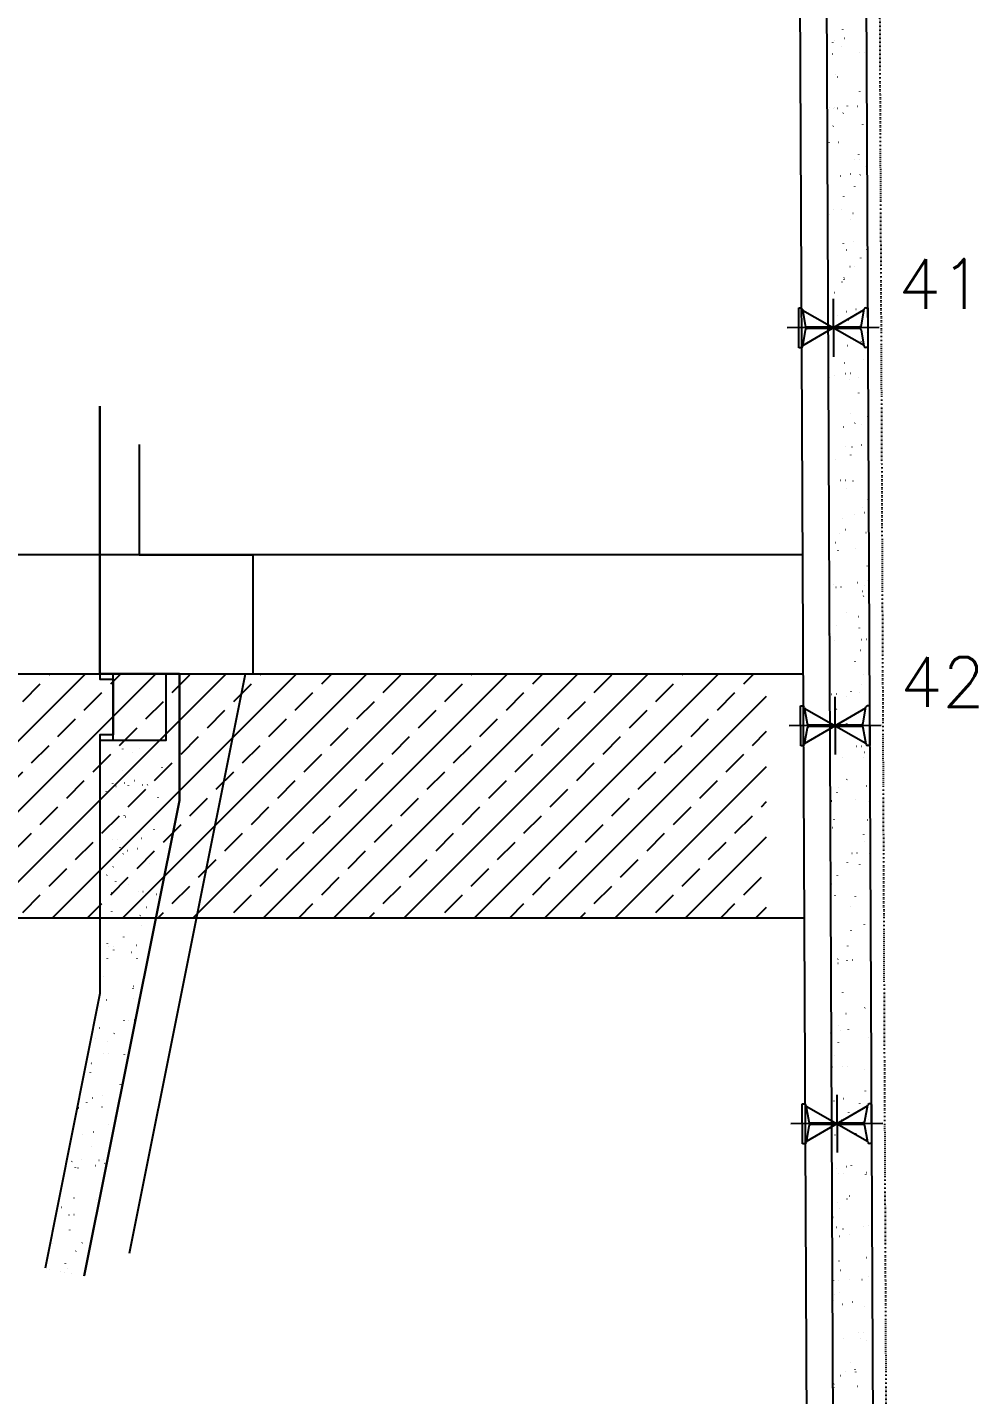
# Model space of a CAD drawing. Extents: x -40810 to 33675, y -2018 to 21213.
# Drawn here: x 26928 to 27287, y 1670 to 2185 of the extents above; entities that cross this region are included whole.
import ezdxf

# ---------------------------------------------------------------- set-up
doc = ezdxf.new("R2010")
doc.units = 0
doc.linetypes.add('ESTILO_TQS_0003', pattern=[1.5, 0.5, -0.4, 0.1, -0.5])
doc.layers.get('0').update_dxf_attribs({"color": 1, "lineweight": 9})
for name, color, linetype in [('1', 5, 'Continuous'), ('18', 9, 'Continuous'), ('19', 5, 'Continuous'), ('24', 5, 'ESTILO_TQS_0003'), ('49', 20, 'Continuous'), ('51', 6, 'Continuous'), ('52', 21, 'Continuous')]:
    doc.layers.add(name, color=color, linetype=linetype)
doc.styles.get("Standard").update_dxf_attribs({"font": 'romans.shx', "width": 0.8})

# ---------------------------------------------------------------- blocks, each defined once
blk = doc.blocks.new('_H6577CFF9B9-001')
for p, q in [((3362.000021, 2380.889363), (3447.610661, 2466.500002)), ((3362.000021, 2407.405867), (3421.094157, 2466.500002)), ((3362.000021, 2433.922371), (3394.577652, 2466.500002)), ((3362.000021, 2460.438875), (3368.061148, 2466.500002)), ((3377.539734, 2462.720336), (3381.3194, 2466.500002)), ((3382.127165, 2374.500002), (3474.127165, 2466.500002)), ((3400.741676, 2459.405773), (3407.370802, 2466.034899)), ((3408.64367, 2374.500002), (3500.64367, 2466.500002)), ((3433.887306, 2466.034899), (3434.352409, 2466.500002)), ((3435.160174, 2374.500002), (3527.160174, 2466.500002)), ((3457.089247, 2462.720336), (3460.868913, 2466.500002)), ((3461.676678, 2374.500002), (3553.676678, 2466.500002)), ((3480.291189, 2459.405773), (3486.920315, 2466.034899)), ((3488.193183, 2374.500002), (3580.193183, 2466.500002)), ((3513.436819, 2466.034899), (3513.901922, 2466.500002)), ((3514.709687, 2374.500002), (3606.709687, 2466.500002)), ((3536.63876, 2462.720336), (3540.418426, 2466.500002)), ((3541.226191, 2374.500002), (3633.226191, 2466.500002)), ((3559.840702, 2459.405773), (3566.469828, 2466.034899)), ((3567.742695, 2374.500002), (3659.742695, 2466.500002)), ((3592.986332, 2466.034899), (3593.451435, 2466.500002)), ((3594.2592, 2374.500002), (3686.2592, 2466.500002)), ((3616.188273, 2462.720336), (3619.967939, 2466.500002)), ((3620.775704, 2374.500002), (3712.775704, 2466.500002)), ((3639.390214, 2459.405773), (3646.01934, 2466.034899)), ((3647.292208, 2374.500002), (3739.292208, 2466.500002)), ((3672.535845, 2466.034899), (3673.000948, 2466.500002)), ((3673.808713, 2374.500002), (3765.808713, 2466.500002)), ((3695.737786, 2462.720336), (3699.517452, 2466.500002)), ((3700.325217, 2374.500002), (3792.325217, 2466.500002)), ((3718.939727, 2459.405773), (3725.568853, 2466.034899)), ((3726.841721, 2374.500002), (3818.841721, 2466.500002)), ((3752.085358, 2466.034899), (3752.55046, 2466.500002)), ((3753.358225, 2374.500002), (3845.358225, 2466.500002)), ((3775.287299, 2462.720336), (3779.066965, 2466.500002)), ((3779.87473, 2374.500002), (3871.87473, 2466.500002)), ((3798.48924, 2459.405773), (3805.118366, 2466.034899)), ((3806.391234, 2374.500002), (3898.391234, 2466.500002)), ((3831.634871, 2466.034899), (3832.099973, 2466.500002)), ((3832.907738, 2374.500002), (3924.907738, 2466.500002)), ((3854.836812, 2462.720336), (3858.616478, 2466.500002)), ((3878.038753, 2459.405773), (3884.667879, 2466.034899)), ((3911.184383, 2466.034899), (3911.649486, 2466.500002)), ((3934.386325, 2462.720336), (3938.16599, 2466.500002)), ((3367.596045, 2452.776647), (3374.225171, 2459.405773)), ((3423.943617, 2456.09121), (3430.572743, 2462.720336)), ((3447.145558, 2452.776647), (3453.774684, 2459.405773)), ((3503.49313, 2456.09121), (3510.122256, 2462.720336)), ((3526.695071, 2452.776647), (3533.324197, 2459.405773)), ((3583.042643, 2456.09121), (3589.671769, 2462.720336)), ((3606.244584, 2452.776647), (3612.87371, 2459.405773)), ((3662.592156, 2456.09121), (3669.221282, 2462.720336)), ((3685.794097, 2452.776647), (3692.423223, 2459.405773)), ((3742.141669, 2456.09121), (3748.770795, 2462.720336)), ((3765.34361, 2452.776647), (3771.972736, 2459.405773)), ((3821.691181, 2456.09121), (3828.320307, 2462.720336)), ((3844.893123, 2452.776647), (3851.522249, 2459.405773)), ((3901.240694, 2456.09121), (3907.86982, 2462.720336)), ((3924.442636, 2452.776647), (3931.071762, 2459.405773)), ((3390.797987, 2449.462084), (3397.427113, 2456.09121)), ((3470.3475, 2449.462084), (3476.976626, 2456.09121)), ((3549.897012, 2449.462084), (3556.526138, 2456.09121)), ((3629.446525, 2449.462084), (3636.075651, 2456.09121)), ((3708.996038, 2449.462084), (3715.625164, 2456.09121)), ((3788.545551, 2449.462084), (3795.174677, 2456.09121)), ((3859.424243, 2374.500002), (3942.998284, 2458.074044)), ((3868.095064, 2449.462084), (3874.72419, 2456.09121)), ((3362.000021, 2447.180623), (3364.281482, 2449.462084)), ((3413.999928, 2446.147521), (3420.629054, 2452.776647)), ((3437.201869, 2442.832958), (3443.830995, 2449.462084)), ((3493.549441, 2446.147521), (3500.178567, 2452.776647)), ((3516.751382, 2442.832958), (3523.380508, 2449.462084)), ((3573.098954, 2446.147521), (3579.72808, 2452.776647)), ((3596.300895, 2442.832958), (3602.930021, 2449.462084)), ((3652.648467, 2446.147521), (3659.277593, 2452.776647)), ((3675.850408, 2442.832958), (3682.479534, 2449.462084)), ((3732.197979, 2446.147521), (3738.827106, 2452.776647)), ((3755.399921, 2442.832958), (3762.029047, 2449.462084)), ((3811.747492, 2446.147521), (3818.376618, 2452.776647)), ((3834.949434, 2442.832958), (3841.57856, 2449.462084)), ((3891.297005, 2446.147521), (3897.926131, 2452.776647)), ((3914.498946, 2442.832958), (3921.128073, 2449.462084)), ((3380.854298, 2439.518395), (3387.483424, 2446.147521)), ((3404.056239, 2436.203832), (3410.685365, 2442.832958)), ((3460.40381, 2439.518395), (3467.032936, 2446.147521)), ((3483.605752, 2436.203832), (3490.234878, 2442.832958)), ((3539.953323, 2439.518395), (3546.582449, 2446.147521)), ((3563.155265, 2436.203832), (3569.784391, 2442.832958)), ((3619.502836, 2439.518395), (3626.131962, 2446.147521)), ((3642.704777, 2436.203832), (3649.333904, 2442.832958)), ((3699.052349, 2439.518395), (3705.681475, 2446.147521)), ((3722.25429, 2436.203832), (3728.883416, 2442.832958)), ((3778.601862, 2439.518395), (3785.230988, 2446.147521)), ((3801.803803, 2436.203832), (3808.432929, 2442.832958)), ((3858.151375, 2439.518395), (3864.780501, 2446.147521)), ((3881.353316, 2436.203832), (3887.982442, 2442.832958)), ((3937.700888, 2439.518395), (3942.998284, 2444.815792)), ((3427.25818, 2432.889269), (3433.887306, 2439.518395)), ((3506.807693, 2432.889269), (3513.436819, 2439.518395)), ((3586.357206, 2432.889269), (3592.986332, 2439.518395)), ((3665.906719, 2432.889269), (3672.535845, 2439.518395)), ((3745.456232, 2432.889269), (3752.085358, 2439.518395)), ((3825.005744, 2432.889269), (3831.634871, 2439.518395)), ((3904.555257, 2432.889269), (3911.184383, 2439.518395)), ((3370.910608, 2429.574706), (3377.539734, 2436.203832)), ((3394.11255, 2426.260143), (3400.741676, 2432.889269)), ((3450.460121, 2429.574706), (3457.089247, 2436.203832)), ((3473.662063, 2426.260143), (3480.291189, 2432.889269)), ((3530.009634, 2429.574706), (3536.63876, 2436.203832)), ((3553.211575, 2426.260143), (3559.840702, 2432.889269)), ((3609.559147, 2429.574706), (3616.188273, 2436.203832)), ((3632.761088, 2426.260143), (3639.390214, 2432.889269)), ((3689.10866, 2429.574706), (3695.737786, 2436.203832)), ((3712.310601, 2426.260143), (3718.939727, 2432.889269)), ((3768.658173, 2429.574706), (3775.287299, 2436.203832)), ((3791.860114, 2426.260143), (3798.48924, 2432.889269)), ((3848.207686, 2429.574706), (3854.836812, 2436.203832)), ((3871.409627, 2426.260143), (3878.038753, 2432.889269)), ((3927.757199, 2429.574706), (3934.386325, 2436.203832)), ((3417.314491, 2422.94558), (3423.943617, 2429.574706)), ((3496.864004, 2422.94558), (3503.49313, 2429.574706)), ((3576.413517, 2422.94558), (3583.042643, 2429.574706)), ((3655.96303, 2422.94558), (3662.592156, 2429.574706)), ((3735.512542, 2422.94558), (3742.141669, 2429.574706)), ((3815.062055, 2422.94558), (3821.691181, 2429.574706)), ((3885.940747, 2374.500002), (3942.998284, 2431.557539)), ((3894.611568, 2422.94558), (3901.240694, 2429.574706)), ((3362.000021, 2420.664119), (3367.596045, 2426.260143)), ((3384.168861, 2416.316454), (3390.797987, 2422.94558)), ((3440.516432, 2419.631017), (3447.145558, 2426.260143)), ((3463.718373, 2416.316454), (3470.3475, 2422.94558)), ((3520.065945, 2419.631017), (3526.695071, 2426.260143)), ((3543.267886, 2416.316454), (3549.897012, 2422.94558)), ((3599.615458, 2419.631017), (3606.244584, 2426.260143)), ((3622.817399, 2416.316454), (3629.446525, 2422.94558)), ((3679.164971, 2419.631017), (3685.794097, 2426.260143)), ((3702.366912, 2416.316454), (3708.996038, 2422.94558)), ((3758.714484, 2419.631017), (3765.34361, 2426.260143)), ((3781.916425, 2416.316454), (3788.545551, 2422.94558)), ((3838.263997, 2419.631017), (3844.893123, 2426.260143)), ((3861.465938, 2416.316454), (3868.095064, 2422.94558)), ((3917.813509, 2419.631017), (3924.442636, 2426.260143)), ((3407.370802, 2413.001891), (3413.999928, 2419.631017)), ((3486.920315, 2413.001891), (3493.549441, 2419.631017)), ((3566.469828, 2413.001891), (3573.098954, 2419.631017)), ((3646.01934, 2413.001891), (3652.648467, 2419.631017)), ((3725.568853, 2413.001891), (3732.197979, 2419.631017)), ((3805.118366, 2413.001891), (3811.747492, 2419.631017)), ((3884.667879, 2413.001891), (3891.297005, 2419.631017)), ((3941.015451, 2416.316454), (3942.998284, 2418.299287)), ((3374.225171, 2406.372765), (3380.854298, 2413.001891)), ((3430.572743, 2409.687328), (3437.201869, 2416.316454)), ((3453.774684, 2406.372765), (3460.40381, 2413.001891)), ((3510.122256, 2409.687328), (3516.751382, 2416.316454)), ((3533.324197, 2406.372765), (3539.953323, 2413.001891)), ((3589.671769, 2409.687328), (3596.300895, 2416.316454)), ((3612.87371, 2406.372765), (3619.502836, 2413.001891)), ((3669.221282, 2409.687328), (3675.850408, 2416.316454)), ((3692.423223, 2406.372765), (3699.052349, 2413.001891)), ((3748.770795, 2409.687328), (3755.399921, 2416.316454)), ((3771.972736, 2406.372765), (3778.601862, 2413.001891)), ((3828.320307, 2409.687328), (3834.949434, 2416.316454)), ((3851.522249, 2406.372765), (3858.151375, 2413.001891)), ((3907.86982, 2409.687328), (3914.498946, 2416.316454)), ((3931.071762, 2406.372765), (3937.700888, 2413.001891)), ((3397.427113, 2403.058202), (3404.056239, 2409.687328)), ((3476.976626, 2403.058202), (3483.605752, 2409.687328)), ((3556.526138, 2403.058202), (3563.155265, 2409.687328)), ((3636.075651, 2403.058202), (3642.704777, 2409.687328)), ((3715.625164, 2403.058202), (3722.25429, 2409.687328)), ((3795.174677, 2403.058202), (3801.803803, 2409.687328)), ((3874.72419, 2403.058202), (3881.353316, 2409.687328)), ((3364.281482, 2396.429076), (3370.910608, 2403.058202)), ((3420.629054, 2399.743639), (3427.25818, 2406.372765)), ((3443.830995, 2396.429076), (3450.460121, 2403.058202)), ((3500.178567, 2399.743639), (3506.807693, 2406.372765)), ((3523.380508, 2396.429076), (3530.009634, 2403.058202)), ((3579.72808, 2399.743639), (3586.357206, 2406.372765)), ((3602.930021, 2396.429076), (3609.559147, 2403.058202)), ((3659.277593, 2399.743639), (3665.906719, 2406.372765)), ((3682.479534, 2396.429076), (3689.10866, 2403.058202)), ((3738.827106, 2399.743639), (3745.456232, 2406.372765)), ((3762.029047, 2396.429076), (3768.658173, 2403.058202)), ((3818.376618, 2399.743639), (3825.005744, 2406.372765)), ((3841.57856, 2396.429076), (3848.207686, 2403.058202)), ((3897.926131, 2399.743639), (3904.555257, 2406.372765)), ((3912.457251, 2374.500002), (3942.998284, 2405.041035)), ((3921.128073, 2396.429076), (3927.757199, 2403.058202)), ((3387.483424, 2393.114513), (3394.11255, 2399.743639)), ((3410.685365, 2389.79995), (3417.314491, 2396.429076)), ((3467.032936, 2393.114513), (3473.662063, 2399.743639)), ((3490.234878, 2389.79995), (3496.864004, 2396.429076)), ((3546.582449, 2393.114513), (3553.211575, 2399.743639)), ((3569.784391, 2389.79995), (3576.413517, 2396.429076)), ((3626.131962, 2393.114513), (3632.761088, 2399.743639)), ((3649.333904, 2389.79995), (3655.96303, 2396.429076)), ((3705.681475, 2393.114513), (3712.310601, 2399.743639)), ((3728.883416, 2389.79995), (3735.512542, 2396.429076)), ((3785.230988, 2393.114513), (3791.860114, 2399.743639)), ((3808.432929, 2389.79995), (3815.062055, 2396.429076)), ((3864.780501, 2393.114513), (3871.409627, 2399.743639)), ((3887.982442, 2389.79995), (3894.611568, 2396.429076)), ((3362.000021, 2394.147615), (3362.000021, 2394.147615)), ((3433.887306, 2386.485387), (3440.516432, 2393.114513)), ((3513.436819, 2386.485387), (3520.065945, 2393.114513)), ((3592.986332, 2386.485387), (3599.615458, 2393.114513)), ((3672.535845, 2386.485387), (3679.164971, 2393.114513)), ((3752.085358, 2386.485387), (3758.714484, 2393.114513)), ((3831.634871, 2386.485387), (3838.263997, 2393.114513)), ((3911.184383, 2386.485387), (3917.813509, 2393.114513)), ((3377.539734, 2383.170823), (3384.168861, 2389.79995)), ((3400.741676, 2379.85626), (3407.370802, 2386.485387)), ((3457.089247, 2383.170823), (3463.718373, 2389.79995)), ((3480.291189, 2379.85626), (3486.920315, 2386.485387)), ((3536.63876, 2383.170823), (3543.267886, 2389.79995)), ((3559.840702, 2379.85626), (3566.469828, 2386.485387)), ((3616.188273, 2383.170823), (3622.817399, 2389.79995)), ((3639.390214, 2379.85626), (3646.01934, 2386.485387)), ((3695.737786, 2383.170823), (3702.366912, 2389.79995)), ((3718.939727, 2379.85626), (3725.568853, 2386.485387)), ((3775.287299, 2383.170823), (3781.916425, 2389.79995)), ((3798.48924, 2379.85626), (3805.118366, 2386.485387)), ((3854.836812, 2383.170823), (3861.465938, 2389.79995)), ((3878.038753, 2379.85626), (3884.667879, 2386.485387)), ((3934.386325, 2383.170823), (3941.015451, 2389.79995)), ((3423.943617, 2376.541697), (3430.572743, 2383.170823)), ((3503.49313, 2376.541697), (3510.122256, 2383.170823)), ((3583.042643, 2376.541697), (3589.671769, 2383.170823)), ((3662.592156, 2376.541697), (3669.221282, 2383.170823)), ((3742.141669, 2376.541697), (3748.770795, 2383.170823)), ((3821.691181, 2376.541697), (3828.320307, 2383.170823)), ((3901.240694, 2376.541697), (3907.86982, 2383.170823)), ((3368.868913, 2374.500002), (3374.225171, 2379.85626)), ((3395.385417, 2374.500002), (3397.427113, 2376.541697)), ((3448.418426, 2374.500002), (3453.774684, 2379.85626)), ((3474.93493, 2374.500002), (3476.976626, 2376.541697)), ((3527.967939, 2374.500002), (3533.324197, 2379.85626)), ((3554.484443, 2374.500002), (3556.526138, 2376.541697)), ((3607.517452, 2374.500002), (3612.87371, 2379.85626)), ((3634.033956, 2374.500002), (3636.075651, 2376.541697)), ((3687.066965, 2374.500002), (3692.423223, 2379.85626)), ((3713.583469, 2374.500002), (3715.625164, 2376.541697)), ((3766.616478, 2374.500002), (3771.972736, 2379.85626)), ((3793.132982, 2374.500002), (3795.174677, 2376.541697)), ((3846.16599, 2374.500002), (3851.522249, 2379.85626)), ((3872.682495, 2374.500002), (3874.72419, 2376.541697)), ((3925.715503, 2374.500002), (3931.071762, 2379.85626)), ((3938.973756, 2374.500002), (3942.998284, 2378.524531)), ((3421.901922, 2374.500002), (3421.901922, 2374.500002)), ((3501.451435, 2374.500002), (3501.451435, 2374.500002)), ((3581.000948, 2374.500002), (3581.000948, 2374.500002)), ((3660.55046, 2374.500002), (3660.55046, 2374.500002)), ((3740.099973, 2374.500002), (3740.099973, 2374.500002)), ((3819.649486, 2374.500002), (3819.649486, 2374.500002)), ((3899.198999, 2374.500002), (3899.198999, 2374.500002))]:
    blk.add_line(p, q)
blk = doc.blocks.new('_H9EFD498501-004')
for p, q in [((3971.705377, 2709.223431), (3971.751034, 2709.282933)), ((3972.358742, 2706.03299), (3972.431964, 2706.049223)), ((3965.655434, 2704.546903), (3965.655434, 2704.546903)), ((3965.655434, 2704.546903), (3965.655434, 2704.546903)), ((3965.655434, 2704.546903), (3965.655434, 2704.546903)), ((3965.66978, 2701.357688), (3965.66978, 2701.357688)), ((3965.66978, 2701.357688), (3965.66978, 2701.357688)), ((3965.66978, 2701.357688), (3965.66978, 2701.357688)), ((3967.961494, 2704.344308), (3968.007152, 2704.40381)), ((3968.697631, 2705.221342), (3968.770854, 2705.237575)), ((3971.269261, 2702.767899), (3971.279051, 2702.842257)), ((3977.850901, 2700.559434), (3977.92583, 2700.562705)), ((3979.724117, 2700.64122), (3979.799045, 2700.644492)), ((3965.675762, 2700.027856), (3965.675762, 2700.027856)), ((3965.675762, 2700.027856), (3965.675762, 2700.027856)), ((3967.735538, 2700.117788), (3967.810467, 2700.121059)), ((3965.713361, 2691.669187), (3965.713361, 2691.669187)), ((3965.713361, 2691.669187), (3965.713361, 2691.669187)), ((3969.053518, 2692.409682), (3969.12674, 2692.425915)), ((3969.781263, 2691.465428), (3969.791052, 2691.539786)), ((3978.135631, 2685.977811), (3978.181288, 2686.037313)), ((3980.532629, 2689.10164), (3980.578286, 2689.161142)), ((3965.766178, 2679.927669), (3965.766178, 2679.927669)), ((3965.766178, 2679.927669), (3965.766178, 2679.927669)), ((3965.766178, 2679.927669), (3965.766178, 2679.927669)), ((3966.563085, 2679.962462), (3966.638014, 2679.965734)), ((3968.4363, 2680.044249), (3968.511229, 2680.04752)), ((3973.436626, 2680.490836), (3973.509848, 2680.507069)), ((3977.277877, 2680.43028), (3977.352806, 2680.433552)), ((3965.771288, 2678.791472), (3965.771288, 2678.791472)), ((3965.771288, 2678.791472), (3965.771288, 2678.791472)), ((3965.771288, 2678.791472), (3965.771288, 2678.791472)), ((3968.190475, 2679.382193), (3968.200264, 2679.456552)), ((3969.775516, 2679.679188), (3969.848738, 2679.69542)), ((3971.880607, 2677.826106), (3971.926264, 2677.885607)), ((3965.811211, 2669.916315), (3965.811211, 2669.916315)), ((3965.811211, 2669.916315), (3965.811211, 2669.916315)), ((3965.811211, 2669.916315), (3965.811211, 2669.916315)), ((3968.136724, 2672.946983), (3968.182381, 2673.006484)), ((3979.277578, 2673.557707), (3979.287368, 2673.632065)), ((3965.829215, 2665.913756), (3965.829215, 2665.913756)), ((3965.829215, 2665.913756), (3965.829215, 2665.913756)), ((3966.526266, 2666.741271), (3966.536055, 2666.81563)), ((3970.131402, 2666.867528), (3970.204624, 2666.883761)), ((3965.848646, 2661.594235), (3965.848646, 2661.594235)), ((3965.856593, 2659.827482), (3965.856593, 2659.827482)), ((3965.856593, 2659.827482), (3965.856593, 2659.827482)), ((3965.990061, 2659.833309), (3966.064989, 2659.83658)), ((3976.105424, 2660.274955), (3976.180353, 2660.278227)), ((3977.78958, 2662.255235), (3977.799369, 2662.329594)), ((3977.97864, 2660.356742), (3978.053568, 2660.360013)), ((3970.8534, 2654.137033), (3970.926622, 2654.153266)), ((3974.51451, 2654.948682), (3974.587732, 2654.964915)), ((3978.310861, 2654.580486), (3978.356518, 2654.639987)), ((3980.707859, 2657.704315), (3980.753516, 2657.763816)), ((3965.887143, 2653.036041), (3965.887143, 2653.036041)), ((3965.887143, 2653.036041), (3965.887143, 2653.036041)), ((3965.887143, 2653.036041), (3965.887143, 2653.036041)), ((3976.198792, 2650.172001), (3976.208581, 2650.246359)), ((3972.055837, 2646.42878), (3972.101494, 2646.488282)), ((3965.94507, 2640.158325), (3965.94507, 2640.158325)), ((3965.94507, 2640.158325), (3965.94507, 2640.158325)), ((3965.947008, 2639.727295), (3965.947008, 2639.727295)), ((3966.690823, 2639.75977), (3966.765752, 2639.763042)), ((3968.311954, 2641.549657), (3968.357611, 2641.609159)), ((3971.209286, 2641.325374), (3971.282509, 2641.341607)), ((3975.5324, 2640.145802), (3975.607329, 2640.149073)), ((3965.952642, 2638.474942), (3965.960613, 2638.48533)), ((3965.952642, 2638.474942), (3965.952642, 2638.474942)), ((3965.952642, 2638.474942), (3965.952642, 2638.474942)), ((3974.534583, 2637.531079), (3974.544372, 2637.605437)), ((3971.931284, 2628.594879), (3972.004506, 2628.611112)), ((3975.592394, 2629.406528), (3975.665616, 2629.422761)), ((3966.002997, 2627.280609), (3966.002997, 2627.280609)), ((3966.002997, 2627.280609), (3966.002997, 2627.280609)), ((3966.002997, 2627.280609), (3966.002997, 2627.280609)), ((3973.046584, 2626.228608), (3973.056374, 2626.302966)), ((3978.48609, 2623.18316), (3978.531748, 2623.242662)), ((3980.883089, 2626.306989), (3980.928746, 2626.36649)), ((3966.037424, 2619.627108), (3966.037424, 2619.627108)), ((3966.037424, 2619.627108), (3966.037424, 2619.627108)), ((3966.037424, 2619.627108), (3966.037424, 2619.627108)), ((3974.359947, 2619.990477), (3974.434876, 2619.993748)), ((3976.233163, 2620.072263), (3976.308091, 2620.075535)), ((3966.060924, 2614.402894), (3966.060924, 2614.402894)), ((3966.060924, 2614.402894), (3966.060924, 2614.402894)), ((3971.455796, 2614.145373), (3971.465586, 2614.219732)), ((3972.231067, 2615.031455), (3972.276724, 2615.090956)), ((3972.287171, 2615.78322), (3972.360393, 2615.799453)), ((3968.487184, 2610.152332), (3968.532841, 2610.211833)), ((3966.094073, 2607.033568), (3966.135843, 2607.088004)), ((3966.094073, 2607.033568), (3966.094073, 2607.033568)), ((3966.094073, 2607.033568), (3966.094073, 2607.033568)), ((3973.009168, 2603.052725), (3973.08239, 2603.068958)), ((3976.670278, 2603.864373), (3976.7435, 2603.880606)), ((3966.118851, 2601.525178), (3966.118851, 2601.525178)), ((3966.118851, 2601.525178), (3966.118851, 2601.525178)), ((3966.118851, 2601.525178), (3966.118851, 2601.525178)), ((3966.127839, 2599.526921), (3966.127839, 2599.526921)), ((3966.127839, 2599.526921), (3966.127839, 2599.526921)), ((3969.791587, 2601.504451), (3969.801377, 2601.57881)), ((3973.786923, 2599.861323), (3973.861852, 2599.864595)), ((3981.054901, 2597.018415), (3981.064691, 2597.092774)), ((3981.058318, 2594.909663), (3981.103975, 2594.969165)), ((3966.176778, 2588.647463), (3966.176778, 2588.647463)), ((3966.176778, 2588.647463), (3966.176778, 2588.647463)), ((3968.303589, 2590.20198), (3968.313378, 2590.276338)), ((3973.365055, 2590.241065), (3973.438277, 2590.257298)), ((3978.66132, 2591.785835), (3978.706977, 2591.845336)), ((3972.406297, 2583.634129), (3972.451954, 2583.69363)), ((3979.464113, 2584.935181), (3979.473903, 2585.009539)), ((3966.218255, 2579.426733), (3966.218255, 2579.426733)), ((3966.218255, 2579.426733), (3966.218255, 2579.426733)), ((3966.218255, 2579.426733), (3966.218255, 2579.426733)), ((3966.712801, 2578.118746), (3966.72259, 2578.193104)), ((3968.662414, 2578.755006), (3968.708071, 2578.814507)), ((3972.61447, 2579.705998), (3972.689399, 2579.70927)), ((3974.087052, 2577.510571), (3974.160274, 2577.526804)), ((3974.487685, 2579.787785), (3974.562614, 2579.791056)), ((3977.748162, 2578.322219), (3977.821384, 2578.338452)), ((3966.234705, 2575.769747), (3966.234705, 2575.769747)), ((3966.234705, 2575.769747), (3966.234705, 2575.769747)), ((3966.234705, 2575.769747), (3966.234705, 2575.769747)), ((3966.235504, 2575.592195), (3966.235504, 2575.592195)), ((3966.235504, 2575.592195), (3966.235504, 2575.592195)), ((3966.240283, 2574.529618), (3966.240283, 2574.529618)), ((3966.240283, 2574.529618), (3966.240283, 2574.529618)), ((3966.265416, 2575.631177), (3966.311073, 2575.690679)), ((3977.799905, 2572.294259), (3977.809694, 2572.368617)), ((3966.292632, 2562.892032), (3966.292632, 2562.892032)), ((3966.292632, 2562.892032), (3966.292632, 2562.892032)), ((3974.442939, 2564.698911), (3974.516161, 2564.715144)), ((3981.233548, 2563.512338), (3981.279205, 2563.571839)), ((3966.30867, 2559.326546), (3966.30867, 2559.326546)), ((3966.30867, 2559.326546), (3966.30867, 2559.326546)), ((3972.041446, 2559.576845), (3972.116375, 2559.580116)), ((3976.311906, 2560.991788), (3976.321695, 2561.066146)), ((3978.83655, 2560.388509), (3978.882207, 2560.44801)), ((3972.581526, 2552.236803), (3972.627184, 2552.296305)), ((3975.164936, 2551.968416), (3975.238159, 2551.984649)), ((3978.826046, 2552.780065), (3978.899269, 2552.796298)), ((3966.350559, 2550.014316), (3966.350559, 2550.014316)), ((3966.350559, 2550.014316), (3966.350559, 2550.014316)), ((3966.350559, 2550.014316), (3966.350559, 2550.014316)), ((3968.837644, 2547.35768), (3968.883301, 2547.417182)), ((3974.721118, 2548.908553), (3974.730907, 2548.982912)), ((3966.376934, 2544.150822), (3966.376934, 2544.150822)), ((3966.376934, 2544.150822), (3966.376934, 2544.150822)), ((3966.440645, 2544.233851), (3966.486303, 2544.293353)), ((3966.399086, 2539.226359), (3966.399086, 2539.226359)), ((3966.399086, 2539.226359), (3966.399086, 2539.226359)), ((3966.399086, 2539.226359), (3966.399086, 2539.226359)), ((3966.408486, 2537.1366), (3966.408486, 2537.1366)), ((3966.408486, 2537.1366), (3966.408486, 2537.1366)), ((3970.868993, 2539.42152), (3970.943922, 2539.424791)), ((3972.742208, 2539.503306), (3972.817137, 2539.506578)), ((3973.056909, 2536.267631), (3973.066698, 2536.34199)), ((3975.520823, 2539.156757), (3975.594045, 2539.17299)), ((3981.408778, 2532.115012), (3981.431162, 2532.144184)), ((3976.242821, 2526.426262), (3976.316043, 2526.442495)), ((3979.01178, 2528.991183), (3979.057437, 2529.050685)), ((3979.903931, 2527.237911), (3979.977153, 2527.254144)), ((3966.466413, 2524.258885), (3966.466413, 2524.258885)), ((3966.466413, 2524.258885), (3966.466413, 2524.258885)), ((3966.466413, 2524.258885), (3966.466413, 2524.258885)), ((3971.56891, 2524.96516), (3971.5787, 2525.039518)), ((3972.756756, 2520.839478), (3972.802413, 2520.898979)), ((3966.489501, 2519.126172), (3966.489501, 2519.126172)), ((3966.489501, 2519.126172), (3966.489501, 2519.126172)), ((3969.012873, 2515.960355), (3969.058531, 2516.019856)), ((3970.295969, 2519.292366), (3970.370898, 2519.295638)), ((3980.411332, 2519.734013), (3980.486261, 2519.737284)), ((3966.518365, 2512.709448), (3966.518365, 2512.709448)), ((3966.518365, 2512.709448), (3966.518365, 2512.709448)), ((3966.52434, 2511.381169), (3966.52434, 2511.381169)), ((3966.52434, 2511.381169), (3966.52434, 2511.381169)), ((3966.615875, 2512.836526), (3966.661532, 2512.896027)), ((3969.978122, 2512.881926), (3969.987912, 2512.956284)), ((3976.598707, 2513.614603), (3976.671929, 2513.630836)), ((3981.065226, 2507.057439), (3981.075016, 2507.131797)), ((3968.313913, 2500.241004), (3968.323703, 2500.315362)), ((3977.320705, 2500.884108), (3977.393927, 2500.900341)), ((3979.838308, 2499.604859), (3979.913237, 2499.608131)), ((3980.981815, 2501.695757), (3981.055037, 2501.71199)), ((3966.579917, 2499.025985), (3966.579917, 2499.025985)), ((3966.579917, 2499.025985), (3966.579917, 2499.025985)), ((3966.579917, 2499.025985), (3966.579917, 2499.025985)), ((3966.582267, 2498.503454), (3966.582267, 2498.503454)), ((3966.582267, 2498.503454), (3966.582267, 2498.503454)), ((3966.582267, 2498.503454), (3966.582267, 2498.503454)), ((3969.123516, 2499.137041), (3969.198445, 2499.140313)), ((3970.996731, 2499.218828), (3971.07166, 2499.222099)), ((3979.18701, 2497.593858), (3979.232667, 2497.653359)), ((3979.577227, 2495.754968), (3979.587017, 2495.829326)), ((3972.931986, 2489.442152), (3972.977643, 2489.501654)), ((3966.631921, 2487.465001), (3966.631921, 2487.465001)), ((3966.631921, 2487.465001), (3966.631921, 2487.465001)), ((3966.631921, 2487.465001), (3966.631921, 2487.465001)), ((3966.640194, 2485.625738), (3966.640194, 2485.625738)), ((3966.640194, 2485.625738), (3966.640194, 2485.625738)), ((3966.825915, 2488.938532), (3966.835704, 2489.012891)), ((3969.188103, 2484.563029), (3969.23376, 2484.622531)), ((3977.676591, 2488.072449), (3977.749814, 2488.088681)), ((3966.659796, 2481.268075), (3966.659796, 2481.268075)), ((3966.659796, 2481.268075), (3966.659796, 2481.268075)), ((3966.670332, 2478.925798), (3966.670332, 2478.925798)), ((3966.670332, 2478.925798), (3966.670332, 2478.925798)), ((3966.791105, 2481.4392), (3966.836762, 2481.498702)), ((3968.550492, 2479.007888), (3968.625421, 2479.011159)), ((3977.98644, 2483.671733), (3977.996229, 2483.746092)), ((3978.665855, 2479.449534), (3978.740784, 2479.452805)), ((3980.539071, 2479.53132), (3980.613999, 2479.534592)), ((3978.398589, 2475.341954), (3978.471811, 2475.358187)), ((3966.698121, 2472.748023), (3966.698121, 2472.748023)), ((3966.698121, 2472.748023), (3966.698121, 2472.748023)), ((3966.698121, 2472.748023), (3966.698121, 2472.748023)), ((3976.322231, 2471.030811), (3976.33202, 2471.10517)), ((3979.36224, 2466.196532), (3979.407897, 2466.256033)), ((3966.756048, 2459.870307), (3966.756048, 2459.870307)), ((3966.756048, 2459.870307), (3966.756048, 2459.870307)), ((3966.760748, 2458.825611), (3966.760748, 2458.825611)), ((3966.760748, 2458.825611), (3966.760748, 2458.825611)), ((3966.760748, 2458.825611), (3966.760748, 2458.825611)), ((3967.378039, 2458.852563), (3967.452968, 2458.855834)), ((3969.251254, 2458.934349), (3969.326183, 2458.93762)), ((3974.834232, 2459.72834), (3974.844021, 2459.802698)), ((3978.092831, 2459.320381), (3978.16776, 2459.323652)), ((3978.754475, 2462.530294), (3978.827698, 2462.546527)), ((3969.363333, 2453.165703), (3969.40899, 2453.225205)), ((3973.107216, 2458.044826), (3973.152873, 2458.104328)), ((3966.801227, 2449.826702), (3966.801227, 2449.826702)), ((3966.801227, 2449.826702), (3966.801227, 2449.826702)), ((3966.966335, 2450.041875), (3967.011992, 2450.101376)), ((3979.476473, 2449.7998), (3979.549695, 2449.816033)), ((3966.813975, 2446.992591), (3966.813975, 2446.992591)), ((3966.813975, 2446.992591), (3966.813975, 2446.992591)), ((3966.813975, 2446.992591), (3966.813975, 2446.992591)), ((3973.243444, 2447.645106), (3973.253233, 2447.719464)), ((3966.851163, 2438.725424), (3966.879944, 2438.726681)), ((3966.851163, 2438.725424), (3966.851163, 2438.725424)), ((3966.851163, 2438.725424), (3966.851163, 2438.725424)), ((3976.920378, 2439.165055), (3976.995307, 2439.168327)), ((3978.793594, 2439.246842), (3978.868522, 2439.250113)), ((3966.871903, 2434.114876), (3966.871903, 2434.114876)), ((3966.871903, 2434.114876), (3966.871903, 2434.114876)), ((3971.579235, 2435.004184), (3971.589025, 2435.078542)), ((3979.537469, 2434.799206), (3979.583127, 2434.858708)), ((3979.83236, 2436.98814), (3979.905582, 2437.004373)), ((3970.091236, 2423.701712), (3970.101026, 2423.776071)), ((3973.282446, 2426.647501), (3973.328103, 2426.707002)), ((3980.554357, 2424.257645), (3980.627579, 2424.273878)), ((3966.92983, 2421.23716), (3966.92983, 2421.23716)), ((3966.92983, 2421.23716), (3966.92983, 2421.23716)), ((3966.92983, 2421.23716), (3966.92983, 2421.23716)), ((3966.941579, 2418.625237), (3966.941579, 2418.625237)), ((3966.942658, 2418.385328), (3966.942658, 2418.385328)), ((3966.942658, 2418.385328), (3966.942658, 2418.385328)), ((3967.141565, 2418.644549), (3967.187222, 2418.70405)), ((3967.505777, 2418.64987), (3967.580706, 2418.653142)), ((3969.538563, 2421.768378), (3969.58422, 2421.827879)), ((3976.347354, 2419.035902), (3976.422283, 2419.039173)), ((3981.251761, 2418.434913), (3981.261551, 2418.509272)), ((3966.987757, 2408.359445), (3966.987757, 2408.359445)), ((3967.730248, 2408.524051), (3967.80347, 2408.540284)), ((3968.500448, 2411.618478), (3968.510238, 2411.692836)), ((3980.910244, 2411.445986), (3980.983466, 2411.462219)), ((3979.587552, 2405.793991), (3979.597342, 2405.86835)), ((3979.712699, 2403.401881), (3979.758356, 2403.461382)), ((3967.023558, 2400.400384), (3967.023558, 2400.400384)), ((3967.023558, 2400.400384), (3967.023558, 2400.400384)), ((3967.031994, 2398.52505), (3967.031994, 2398.52505)), ((3967.031994, 2398.52505), (3967.031994, 2398.52505)), ((3967.031994, 2398.52505), (3967.031994, 2398.52505)), ((3975.174901, 2398.880577), (3975.24983, 2398.883848)), ((3977.048117, 2398.962363), (3977.123045, 2398.965635)), ((3981.632241, 2398.715491), (3981.705464, 2398.731724)), ((3967.045684, 2395.481729), (3967.045684, 2395.481729)), ((3967.045684, 2395.481729), (3967.045684, 2395.481729)), ((3967.045684, 2395.481729), (3967.045684, 2395.481729)), ((3973.457676, 2395.250175), (3973.503333, 2395.309677)), ((3978.099554, 2394.49152), (3978.109343, 2394.565878)), ((3967.084089, 2386.943955), (3967.084089, 2386.943955)), ((3967.084089, 2386.943955), (3967.084089, 2386.943955)), ((3967.316795, 2387.247223), (3967.362452, 2387.306725)), ((3969.713793, 2390.371052), (3969.75945, 2390.430554)), ((3967.103611, 2382.604014), (3967.103611, 2382.604014)), ((3968.808132, 2382.981897), (3968.881354, 2382.99813)), ((3976.508766, 2382.408286), (3976.518555, 2382.482644)), ((3981.988128, 2385.903832), (3982.06135, 2385.920065)), ((3967.12241, 2378.424863), (3967.12241, 2378.424863)), ((3967.12241, 2378.424863), (3967.12241, 2378.424863)), ((3974.601877, 2378.751424), (3974.676806, 2378.754695)), ((3979.887929, 2372.004555), (3979.933586, 2372.064057)), ((3967.161538, 2369.726298), (3967.161538, 2369.726298)), ((3967.161538, 2369.726298), (3967.161538, 2369.726298)), ((3967.161538, 2369.726298), (3967.161538, 2369.726298)), ((3974.844557, 2369.767364), (3974.854346, 2369.841722)), ((3973.632905, 2363.85285), (3973.678563, 2363.912351)), ((3967.212825, 2358.324676), (3967.212825, 2358.324676)), ((3967.212825, 2358.324676), (3967.212825, 2358.324676)), ((3967.212825, 2358.324676), (3967.212825, 2358.324676)), ((3967.219465, 2356.848583), (3967.219465, 2356.848583)), ((3967.22552, 2355.502582), (3967.22552, 2355.502582)), ((3967.22552, 2355.502582), (3967.22552, 2355.502582)), ((3967.492025, 2355.849898), (3967.537682, 2355.909399)), ((3969.886016, 2357.439743), (3969.959238, 2357.455976)), ((3969.889023, 2358.973726), (3969.93468, 2359.033228)), ((3973.356558, 2358.464892), (3973.366347, 2358.539251)), ((3973.429424, 2358.596098), (3973.504353, 2358.59937)), ((3975.30264, 2358.677885), (3975.377568, 2358.681156)), ((3971.76577, 2346.381658), (3971.77556, 2346.456016)), ((3967.277392, 2343.970867), (3967.277392, 2343.970867)), ((3967.277392, 2343.970867), (3967.277392, 2343.970867)), ((3967.277392, 2343.970867), (3967.277392, 2343.970867)), ((3980.063159, 2340.607229), (3980.108816, 2340.666731)), ((3967.303241, 2338.224489), (3967.303241, 2338.224489)), ((3967.303241, 2338.224489), (3967.303241, 2338.224489)), ((3972.8564, 2338.466945), (3972.931329, 2338.470216)), ((3967.335319, 2331.093151), (3967.376012, 2331.102173)), ((3970.101561, 2333.740736), (3970.111351, 2333.815094)), ((3970.9639, 2331.897588), (3971.037122, 2331.913821)), ((3973.808135, 2332.455524), (3973.853792, 2332.515025)), ((3967.667254, 2324.452572), (3967.712911, 2324.512074)), ((3970.064253, 2327.576401), (3970.10991, 2327.635902)), ((3981.364875, 2329.2547), (3981.374665, 2329.329058)), ((3967.36695, 2324.061208), (3967.36695, 2324.061208)), ((3967.36695, 2324.061208), (3967.36695, 2324.061208)), ((3968.613563, 2322.438265), (3968.623352, 2322.512623)), ((3967.393246, 2318.215436), (3967.393246, 2318.215436)), ((3967.393246, 2318.215436), (3967.393246, 2318.215436)), ((3967.393656, 2318.124302), (3967.393656, 2318.124302)), ((3967.393656, 2318.124302), (3967.393656, 2318.124302)), ((3967.393656, 2318.124302), (3967.393656, 2318.124302)), ((3967.658677, 2318.27428), (3967.731899, 2318.290513)), ((3971.683947, 2318.31162), (3971.758876, 2318.314891)), ((3973.557162, 2318.393406), (3973.632091, 2318.396678)), ((3979.774087, 2317.171466), (3979.783877, 2317.245824)), ((3967.415196, 2313.335767), (3967.415196, 2313.335767)), ((3967.415196, 2313.335767), (3967.415196, 2313.335767)), ((3967.415196, 2313.335767), (3967.415196, 2313.335767)), ((3980.238389, 2309.209904), (3980.284046, 2309.269405)), ((3967.451173, 2305.33772), (3967.451173, 2305.33772)), ((3967.451173, 2305.33772), (3967.451173, 2305.33772)), ((3967.451173, 2305.33772), (3967.451173, 2305.33772)), ((3968.380674, 2305.543786), (3968.453896, 2305.560019)), ((3972.041784, 2306.355434), (3972.115006, 2306.371667)), ((3978.109878, 2304.530544), (3978.119668, 2304.604902)), ((3973.983365, 2301.058198), (3974.029022, 2301.1177)), ((3981.226286, 2298.624113), (3981.301215, 2298.627384)), ((3967.484071, 2298.024115), (3967.484071, 2298.024115)), ((3967.484071, 2298.024115), (3967.484071, 2298.024115)), ((3970.239482, 2296.179075), (3970.285139, 2296.238577)), ((3971.110923, 2298.182466), (3971.185852, 2298.185738)), ((3967.508381, 2292.619835), (3967.508381, 2292.619835)), ((3967.508381, 2292.619835), (3967.508381, 2292.619835)), ((3967.5091, 2292.460005), (3967.5091, 2292.460005)), ((3967.5091, 2292.460005), (3967.5091, 2292.460005)), ((3967.842484, 2293.055246), (3967.888141, 2293.114748)), ((3968.736561, 2292.732126), (3968.809783, 2292.748359)), ((3976.62188, 2293.228072), (3976.631669, 2293.302431)), ((3967.567027, 2279.582289), (3967.567027, 2279.582289)), ((3967.567027, 2279.582289), (3967.567027, 2279.582289)), ((3967.567027, 2279.582289), (3967.567027, 2279.582289)), ((3967.574487, 2277.923928), (3967.574487, 2277.923928)), ((3967.574487, 2277.923928), (3967.574487, 2277.923928)), ((3967.574487, 2277.923928), (3967.574487, 2277.923928)), ((3969.458558, 2280.001631), (3969.531781, 2280.017864)), ((3969.93847, 2278.027141), (3970.013399, 2278.030413)), ((3971.811685, 2278.108928), (3971.886614, 2278.112199)), ((3973.119668, 2280.81328), (3973.192891, 2280.829513)), ((3975.031092, 2281.144838), (3975.040881, 2281.219196)), ((3980.653262, 2278.494959), (3980.728191, 2278.498231)), ((3980.413619, 2277.812578), (3980.459276, 2277.87208)), ((3973.366883, 2268.503916), (3973.376672, 2268.578274)), ((3974.158595, 2269.660873), (3974.204252, 2269.720374)), ((3967.624954, 2266.704574), (3967.624954, 2266.704574)), ((3967.624954, 2266.704574), (3967.624954, 2266.704574)), ((3969.814445, 2267.189972), (3969.887667, 2267.206205)), ((3970.414712, 2264.78175), (3970.460369, 2264.841251)), ((3967.649812, 2261.178462), (3967.649812, 2261.178462)), ((3967.649812, 2261.178462), (3967.649812, 2261.178462)), ((3967.664902, 2257.823741), (3967.664902, 2257.823741)), ((3967.664902, 2257.823741), (3967.664902, 2257.823741)), ((3968.017714, 2261.657921), (3968.063371, 2261.717422)), ((3969.365446, 2257.897988), (3969.440375, 2257.901259)), ((3979.480809, 2258.339634), (3979.555738, 2258.342906)), ((3981.354025, 2258.421421), (3981.428953, 2258.424692)), ((3967.682881, 2253.826858), (3967.682881, 2253.826858)), ((3967.682881, 2253.826858), (3967.682881, 2253.826858)), ((3967.682881, 2253.826858), (3967.682881, 2253.826858)), ((3970.536443, 2254.459477), (3970.609665, 2254.47571)), ((3971.878884, 2257.201445), (3971.888674, 2257.275803)), ((3974.197553, 2255.271126), (3974.270775, 2255.287359)), ((3970.288096, 2245.11821), (3970.297886, 2245.192569)), ((3980.588849, 2246.415253), (3980.634506, 2246.474754)), ((3967.740808, 2240.949142), (3967.740808, 2240.949142)), ((3967.740808, 2240.949142), (3967.740808, 2240.949142)), ((3967.755318, 2237.723554), (3967.755318, 2237.723554)), ((3967.755318, 2237.723554), (3967.755318, 2237.723554)), ((3967.755318, 2237.723554), (3967.755318, 2237.723554)), ((3968.192993, 2237.742663), (3968.267922, 2237.745934)), ((3970.066208, 2237.824449), (3970.141137, 2237.827721)), ((3970.892329, 2241.647818), (3970.965551, 2241.664051)), ((3974.333825, 2238.263547), (3974.379482, 2238.323048)), ((3978.907785, 2238.210481), (3978.982714, 2238.213752)), ((3981.3752, 2239.293724), (3981.384989, 2239.368082)), ((3968.623887, 2232.477288), (3968.633677, 2232.551647)), ((3970.589942, 2233.384424), (3970.635599, 2233.443925)), ((3967.791243, 2229.737088), (3967.791243, 2229.737088)), ((3967.791243, 2229.737088), (3967.791243, 2229.737088)), ((3967.798735, 2228.071427), (3967.798735, 2228.071427)), ((3967.798735, 2228.071427), (3967.798735, 2228.071427)), ((3967.798735, 2228.071427), (3967.798735, 2228.071427)), ((3968.192944, 2230.260595), (3968.238601, 2230.320097)), ((3971.614327, 2228.917323), (3971.687549, 2228.933556)), ((3975.275437, 2229.728972), (3975.348659, 2229.745205)), ((3979.887201, 2227.991252), (3979.896991, 2228.065611)), ((3967.806834, 2226.27115), (3967.806834, 2226.27115)), ((3967.845733, 2217.623366), (3967.845733, 2217.623366)), ((3967.845733, 2217.623366), (3967.845733, 2217.623366)), ((3967.845733, 2217.623366), (3967.845733, 2217.623366)), ((3971.970213, 2216.105664), (3972.043436, 2216.121896)), ((3977.735332, 2218.055156), (3977.810261, 2218.058427)), ((3979.608548, 2218.136942), (3979.683476, 2218.140213)), ((3967.856663, 2215.193711), (3967.856663, 2215.193711)), ((3967.856663, 2215.193711), (3967.856663, 2215.193711)), ((3978.296413, 2215.908018), (3978.306203, 2215.982376)), ((3980.764078, 2215.017927), (3980.809735, 2215.077428)), ((3974.509055, 2206.866221), (3974.554712, 2206.925723)), ((3967.91459, 2202.315996), (3967.91459, 2202.315996)), ((3967.91459, 2202.315996), (3967.91459, 2202.315996)), ((3967.91459, 2202.315996), (3967.91459, 2202.315996)), ((3970.765172, 2201.987098), (3970.810829, 2202.0466)), ((3972.692211, 2203.375169), (3972.765433, 2203.391402)), ((3976.353321, 2204.186817), (3976.426543, 2204.20305)), ((3976.632204, 2203.267096), (3976.641994, 2203.341454)), ((3967.932674, 2198.295715), (3967.932674, 2198.295715)), ((3967.932674, 2198.295715), (3967.932674, 2198.295715)), ((3967.936149, 2197.523179), (3967.936149, 2197.523179)), ((3968.320731, 2197.539971), (3968.39566, 2197.543242)), ((3968.368174, 2198.86327), (3968.413831, 2198.922771)), ((3977.162308, 2197.926002), (3977.237237, 2197.929274))]:
    blk.add_line(p, q)
blk = doc.blocks.new('_H4EC27394F8-000')
for p, q in [((3636.115475, 2438.131287), (3636.188697, 2438.14752)), ((3642.394828, 2438.186016), (3642.440485, 2438.245517)), ((3644.791826, 2441.309844), (3644.837483, 2441.369346)), ((3627.499152, 2436.221095), (3627.499152, 2436.221095)), ((3627.499152, 2436.221095), (3627.499152, 2436.221095)), ((3627.499152, 2432.599069), (3627.499152, 2432.599069)), ((3627.499152, 2432.599069), (3627.499152, 2432.599069)), ((3627.499152, 2432.599069), (3627.499152, 2432.599069)), ((3639.921669, 2436.918056), (3639.931459, 2436.992415)), ((3636.139804, 2430.03431), (3636.185461, 2430.093812)), ((3651.008773, 2431.09357), (3651.018562, 2431.167928)), ((3627.499152, 2423.908995), (3627.499152, 2423.908995)), ((3627.499152, 2423.908995), (3627.499152, 2423.908995)), ((3627.499152, 2423.330537), (3627.499152, 2423.330537)), ((3627.499152, 2423.330537), (3627.499152, 2423.330537)), ((3627.499152, 2423.330537), (3627.499152, 2423.330537)), ((3632.395921, 2425.155187), (3632.441578, 2425.214689)), ((3633.522528, 2424.171982), (3633.597457, 2424.175253)), ((3636.837472, 2425.400793), (3636.910694, 2425.417026)), ((3638.25746, 2424.277134), (3638.26725, 2424.351493)), ((3640.498582, 2426.212441), (3640.571804, 2426.228674)), ((3643.637891, 2424.613628), (3643.71282, 2424.616899)), ((3645.511107, 2424.695414), (3645.586035, 2424.698686)), ((3627.499152, 2418.773593), (3627.499152, 2418.773593)), ((3627.499152, 2418.773593), (3627.499152, 2418.773593)), ((3629.998923, 2422.031358), (3630.04458, 2422.09086)), ((3649.520774, 2419.791098), (3649.530564, 2419.865457)), ((3636.769462, 2412.974663), (3636.779251, 2413.049021)), ((3637.193359, 2412.589133), (3637.266581, 2412.605366)), ((3648.710938, 2414.791642), (3648.756595, 2414.851143)), ((3627.499152, 2410.439979), (3627.499152, 2410.439979)), ((3627.499152, 2410.439979), (3627.499152, 2410.439979)), ((3642.570057, 2406.78869), (3642.615714, 2406.848192)), ((3644.967056, 2409.912519), (3645.012713, 2409.97202)), ((3647.929986, 2407.707864), (3647.939776, 2407.782222)), ((3627.499152, 2403.804861), (3627.499152, 2403.804861)), ((3627.499152, 2403.804861), (3627.499152, 2403.804861)), ((3627.499152, 2403.804861), (3627.499152, 2403.804861)), ((3632.350075, 2404.016656), (3632.425004, 2404.019928)), ((3634.223291, 2404.098443), (3634.298219, 2404.101714)), ((3643.064867, 2404.484474), (3643.139796, 2404.487746)), ((3627.499152, 2397.549422), (3627.499152, 2397.549422)), ((3627.499152, 2397.549422), (3627.499152, 2397.549422)), ((3627.499152, 2397.549422), (3627.499152, 2397.549422)), ((3635.178674, 2400.891429), (3635.188463, 2400.965787)), ((3636.315034, 2398.636984), (3636.360691, 2398.696486)), ((3637.915356, 2399.858638), (3637.988579, 2399.874871)), ((3641.576466, 2400.670287), (3641.649689, 2400.68652)), ((3632.571151, 2393.757861), (3632.616808, 2393.817363)), ((3646.265777, 2395.066942), (3646.275567, 2395.1413)), ((3627.499152, 2387.147904), (3627.499152, 2387.147904)), ((3627.499152, 2387.147904), (3627.499152, 2387.147904)), ((3630.174153, 2390.634033), (3630.21981, 2390.693534)), ((3633.514465, 2388.250507), (3633.524254, 2388.324865)), ((3638.271243, 2387.046979), (3638.344465, 2387.063212)), ((3627.499152, 2384.658864), (3627.499152, 2384.658864)), ((3627.499152, 2384.658864), (3627.499152, 2384.658864)), ((3627.499152, 2383.700726), (3627.499152, 2383.700726)), ((3627.499152, 2383.700726), (3627.499152, 2383.700726)), ((3631.777051, 2383.887503), (3631.85198, 2383.890774)), ((3641.892414, 2384.329149), (3641.967343, 2384.332421)), ((3643.76563, 2384.410936), (3643.840558, 2384.414207)), ((3644.777779, 2383.764471), (3644.787568, 2383.838829)), ((3648.886168, 2383.394316), (3648.931825, 2383.453818)), ((3632.026466, 2376.948035), (3632.036256, 2377.022394)), ((3645.142285, 2378.515193), (3645.187942, 2378.574695)), ((3627.499152, 2371.768306), (3627.499152, 2371.768306)), ((3627.499152, 2371.768306), (3627.499152, 2371.768306)), ((3627.499152, 2371.768306), (3627.499152, 2371.768306)), ((3638.993241, 2374.316484), (3639.066463, 2374.332717)), ((3642.654351, 2375.128133), (3642.727573, 2375.144366)), ((3642.745287, 2375.391364), (3642.790944, 2375.450866)), ((3643.186991, 2371.681236), (3643.19678, 2371.755595)), ((3636.490264, 2367.239659), (3636.535921, 2367.29916)), ((3627.499152, 2363.596591), (3627.499152, 2363.596591)), ((3627.499152, 2363.596591), (3627.499152, 2363.596591)), ((3627.499152, 2363.596591), (3627.499152, 2363.596591)), ((3630.435678, 2364.864801), (3630.445468, 2364.939159)), ((3630.604598, 2363.732178), (3630.679527, 2363.735449)), ((3632.477814, 2363.813964), (3632.552742, 2363.817236)), ((3632.746381, 2362.360536), (3632.792038, 2362.420037)), ((3639.349127, 2361.504825), (3639.422349, 2361.521058)), ((3641.31939, 2364.199996), (3641.394319, 2364.203267)), ((3627.499152, 2358.877748), (3627.499152, 2358.877748)), ((3627.499152, 2358.877748), (3627.499152, 2358.877748)), ((3627.499152, 2355.522214), (3627.499152, 2355.522214)), ((3627.499152, 2355.522214), (3627.499152, 2355.522214)), ((3630.349383, 2359.236707), (3630.39504, 2359.296209)), ((3641.522782, 2359.040314), (3641.532571, 2359.114673)), ((3628.771469, 2352.223879), (3628.781259, 2352.298237)), ((3627.49691, 2345.986694), (3627.49691, 2345.986694)), ((3627.49691, 2345.986694), (3627.49691, 2345.986694)), ((3627.49691, 2345.986694), (3627.49691, 2345.986694)), ((3640.034783, 2347.737843), (3640.044573, 2347.812201)), ((3640.071125, 2348.77433), (3640.144347, 2348.790563)), ((3626.997387, 2343.470549), (3626.997387, 2343.470549)), ((3626.997387, 2343.470549), (3626.997387, 2343.470549)), ((3627.283471, 2340.921408), (3627.29326, 2340.995766)), ((3630.031574, 2343.603024), (3630.106503, 2343.606296)), ((3640.146937, 2344.044671), (3640.221866, 2344.047942)), ((3642.020153, 2344.126457), (3642.095081, 2344.129729)), ((3636.665493, 2335.842333), (3636.71115, 2335.901835)), ((3638.443995, 2335.654609), (3638.453785, 2335.728967)), ((3640.427011, 2335.962671), (3640.500233, 2335.978903)), ((3624.819965, 2332.502672), (3624.819965, 2332.502672)), ((3627.247015, 2333.040736), (3627.320237, 2333.056969)), ((3632.921611, 2330.96321), (3632.967268, 2331.022712)), ((3625.692683, 2328.838173), (3625.702472, 2328.912532)), ((3630.524612, 2327.839381), (3630.57027, 2327.898883)), ((3622.971272, 2323.19063), (3622.971272, 2323.19063)), ((3622.971272, 2323.19063), (3622.971272, 2323.19063)), ((3622.971272, 2323.19063), (3622.971272, 2323.19063)), ((3623.941792, 2319.417428), (3624.015014, 2319.433661)), ((3624.269589, 2319.687676), (3624.315246, 2319.747177)), ((3628.859121, 2323.447699), (3628.93405, 2323.450971)), ((3630.732337, 2323.529486), (3630.807265, 2323.532757)), ((3636.779786, 2323.013687), (3636.789576, 2323.088045)), ((3621.579967, 2316.182492), (3621.579967, 2316.182492)), ((3622.143021, 2319.01865), (3622.143021, 2319.01865)), ((3622.143021, 2319.01865), (3622.143021, 2319.01865)), ((3624.028474, 2316.197251), (3624.038263, 2316.27161)), ((3635.291788, 2311.711215), (3635.301577, 2311.785574)), ((3619.466077, 2305.534628), (3619.466077, 2305.534628)), ((3619.466077, 2305.534628), (3619.466077, 2305.534628)), ((3619.466077, 2305.534628), (3619.466077, 2305.534628)), ((3622.540475, 2304.89478), (3622.550265, 2304.969138)), ((3624.663789, 2306.686933), (3624.737012, 2306.703166)), ((3628.324899, 2307.498582), (3628.398122, 2307.514814)), ((3618.945158, 2302.910712), (3618.945158, 2302.910712)), ((3619.44452, 2302.932514), (3619.519449, 2302.935786)), ((3628.286097, 2303.318546), (3628.361026, 2303.321817)), ((3633.09684, 2299.565885), (3633.142498, 2299.625386)), ((3633.927023, 2301.344798), (3633.927023, 2301.344798)), ((3633.927023, 2301.344798), (3633.927023, 2301.344798)), ((3633.927023, 2301.344798), (3633.927023, 2301.344798)), ((3625.019676, 2293.875273), (3625.092898, 2293.891506)), ((3630.699842, 2296.442056), (3630.745499, 2296.501557)), ((3616.789132, 2292.050606), (3616.789132, 2292.050606)), ((3616.789132, 2292.050606), (3616.789132, 2292.050606)), ((3620.949687, 2292.811546), (3620.959477, 2292.885904)), ((3624.444819, 2288.29035), (3624.490476, 2288.349852)), ((3620.700936, 2283.411227), (3620.746593, 2283.470729)), ((3627.113644, 2283.163221), (3627.188573, 2283.166492)), ((3628.98686, 2283.245007), (3629.061788, 2283.248279)), ((3614.112188, 2278.566584), (3614.112188, 2278.566584)), ((3614.112188, 2278.566584), (3614.112188, 2278.566584)), ((3614.112188, 2278.566584), (3614.112188, 2278.566584)), ((3614.919044, 2282.630793), (3614.919044, 2282.630793)), ((3614.919044, 2282.630793), (3614.919044, 2282.630793)), ((3616.998281, 2282.721575), (3617.073209, 2282.724846)), ((3618.303938, 2280.287398), (3618.349595, 2280.3469)), ((3619.285478, 2280.170624), (3619.295268, 2280.244982)), ((3625.741673, 2281.144779), (3625.814896, 2281.161012)), ((3629.402784, 2281.956427), (3629.476006, 2281.97266)), ((3613.110016, 2273.518547), (3613.110016, 2273.518547)), ((3613.110016, 2273.518547), (3613.110016, 2273.518547)), ((3617.79748, 2268.868152), (3617.807269, 2268.942511)), ((3626.09756, 2268.333119), (3626.170782, 2268.349352)), ((3611.435244, 2265.082562), (3611.435244, 2265.082562)), ((3612.917564, 2265.411184), (3612.990786, 2265.427417)), ((3615.825828, 2262.566249), (3615.900756, 2262.569521)), ((3617.699043, 2262.648036), (3617.773972, 2262.651307)), ((3610.892929, 2262.350874), (3610.892929, 2262.350874)), ((3610.892929, 2262.350874), (3610.892929, 2262.350874)), ((3610.892929, 2262.350874), (3610.892929, 2262.350874)), ((3616.206692, 2256.784918), (3616.216481, 2256.859276)), ((3624.620048, 2256.893025), (3624.665706, 2256.952526)), ((3608.758299, 2251.59854), (3608.758299, 2251.59854)), ((3608.758299, 2251.59854), (3608.758299, 2251.59854)), ((3609.612341, 2251.787876), (3609.685563, 2251.804109)), ((3618.479168, 2248.890073), (3618.524825, 2248.949574)), ((3620.876166, 2252.013901), (3620.921823, 2252.073403)), ((3608.389143, 2242.137422), (3608.389143, 2242.137422)), ((3608.389143, 2242.137422), (3608.389143, 2242.137422)), ((3614.542483, 2244.143996), (3614.552272, 2244.218354)), ((3615.252804, 2242.437096), (3615.327732, 2242.440367)), ((3612.648783, 2241.291768), (3612.648783, 2241.291768)), ((3612.648783, 2241.291768), (3612.648783, 2241.291768)), ((3614.12831, 2240.998042), (3614.12831, 2240.998042)), ((3616.744921, 2240.478574), (3616.744921, 2240.478574)), ((3616.744921, 2240.478574), (3616.744921, 2240.478574))]:
    blk.add_line(p, q)

msp = doc.modelspace()

# ---------------------------------------------------------------- linework, layer by layer
at = {"layer": '1'}
for points in [[(26626.129, 1986.586), (27220.653, 1986.586)], [(26626.129, 1941.586), (27220.855, 1941.586)]]:
    msp.add_lwpolyline(points, dxfattribs=at)
at = {"layer": '18'}
for points in [[(26955.789, 2042.48), (26955.789, 1941.586), (26985.789, 1941.586), (26985.789, 1893.853), (26949.939, 1714.591)], [(26949.939, 1714.591), (26985.789, 1893.853), (26985.789, 1941.586), (26955.789, 1941.586), (26955.789, 2042.48)], [(26966.954, 1723.173), (27010.636, 1941.586), (27013.602, 1941.586), (27013.602, 1986.333), (26970.789, 1986.333), (26970.789, 2028.027)]]:
    msp.add_lwpolyline(points, dxfattribs=at)
at = {"layer": '19'}
for p, q in [((26955.789, 1916.586), (26955.789, 1821.084)), ((26955.789, 1821.084), (26935.227, 1717.512))]:
    msp.add_line(p, q, dxfattribs=at)
at = {"layer": '19', "linetype": 'Continuous'}
msp.add_line((26626.13, 1849.586), (27221.305, 1849.586), dxfattribs=at)
at = {"layer": '19'}
msp.add_lwpolyline([(26955.789, 1918.586), (26955.789, 1916.586), (26980.789, 1916.586), (26980.789, 1941.586), (26955.793, 1941.586), (26955.793, 1939.586), (26960.789, 1939.586), (26960.789, 1918.586), (26955.789, 1918.586), (26955.789, 1916.586), (26960.789, 1916.586), (26960.789, 1941.586)], dxfattribs=at)
at = {"layer": '24'}
msp.add_line((27243.974, 3471.387), (27261.131, -342.754), dxfattribs=at)
at = {"layer": '49'}
for p, q in [((27236.515, 4018.15), (27256.109, -337.781)), ((27221.582, 4003.172), (27233.609, 1329.498)), ((27211.627, 3993.172), (27228.878, 157.953))]:
    msp.add_line(p, q, dxfattribs=at)
at = {"layer": '51'}
for p, q in [((27232.22, 2082.916), (27232.318, 2061.098)), ((27219.235, 2079.449), (27219.989, 2079.452)), ((27219.303, 2064.449), (27219.235, 2079.449)), ((27220.6, 2078.972), (27221.692, 2072.836)), ((27220.666, 2078.599), (27243.871, 2065.416)), ((27220.726, 2065.312), (27243.811, 2078.703)), ((27242.837, 2072.931), (27243.874, 2079.077)), ((27244.481, 2079.562), (27245.235, 2079.566)), ((27245.235, 2079.566), (27245.302, 2064.566)), ((27249.617, 2072.085), (27214.92, 2071.929)), ((27222.302, 2072.356), (27242.231, 2072.446)), ((27221.7, 2071.083), (27220.663, 2064.938)), ((27242.234, 2071.659), (27222.306, 2071.569)), ((27243.937, 2065.043), (27242.845, 2071.178)), ((27220.057, 2064.452), (27219.303, 2064.449)), ((27245.302, 2064.566), (27244.548, 2064.562)), ((27232.894, 1932.916), (27232.993, 1911.098)), ((27219.91, 1929.449), (27220.664, 1929.452)), ((27219.977, 1914.449), (27219.91, 1929.449)), ((27221.275, 1928.972), (27222.367, 1922.836)), ((27221.341, 1928.599), (27244.546, 1915.416)), ((27221.401, 1915.312), (27244.486, 1928.703)), ((27243.512, 1922.931), (27244.549, 1929.077)), ((27245.155, 1929.562), (27245.91, 1929.566)), ((27245.91, 1929.566), (27245.977, 1914.566)), ((27222.977, 1922.356), (27242.906, 1922.446)), ((27250.292, 1922.085), (27215.595, 1921.929)), ((27222.375, 1921.083), (27221.338, 1914.938)), ((27242.909, 1921.659), (27222.981, 1921.569)), ((27244.612, 1915.043), (27243.52, 1921.178)), ((27220.731, 1914.452), (27219.977, 1914.449)), ((27245.977, 1914.566), (27245.223, 1914.562)), ((27220.585, 1779.44), (27221.339, 1779.443)), ((27220.652, 1764.44), (27220.585, 1779.44)), ((27221.95, 1778.963), (27223.042, 1772.827)), ((27222.016, 1778.59), (27245.221, 1765.407)), ((27222.076, 1765.303), (27245.161, 1778.694)), ((27233.569, 1782.907), (27233.667, 1761.089)), ((27244.187, 1772.922), (27245.224, 1779.068)), ((27245.83, 1779.553), (27246.584, 1779.557)), ((27246.584, 1779.557), (27246.652, 1764.557)), ((27250.967, 1772.076), (27216.27, 1771.92)), ((27223.05, 1771.074), (27222.013, 1764.929)), ((27223.651, 1772.347), (27243.58, 1772.436)), ((27243.584, 1771.65), (27223.656, 1771.56)), ((27245.287, 1765.034), (27244.195, 1771.169)), ((27221.406, 1764.443), (27220.652, 1764.44)), ((27246.652, 1764.557), (27245.898, 1764.553))]:
    msp.add_line(p, q, dxfattribs=at)
for centre, start, end in [((27219.992, 2078.827), 13.3965, 90.25773), ((27244.484, 2078.937), 90.25773, 167.11896), ((27222.3, 2072.981), 193.39658, 270.36272), ((27242.228, 2073.071), 270.25773, 347.11896), ((27222.309, 2070.944), 90.25773, 167.11896), ((27242.237, 2071.034), 13.3965, 90.25773), ((27220.054, 2065.077), 270.25773, 347.11896), ((27244.545, 2065.187), 193.3965, 270.25773), ((27220.667, 1928.827), 13.3965, 90.25773), ((27245.158, 1928.937), 90.25773, 167.11896), ((27222.975, 1922.981), 193.39658, 270.36272), ((27242.903, 1923.071), 270.25773, 347.11896), ((27222.984, 1920.944), 90.25773, 167.11896), ((27242.912, 1921.034), 13.3965, 90.25773), ((27220.729, 1915.077), 270.25773, 347.11896), ((27245.22, 1915.187), 193.3965, 270.25773), ((27221.342, 1778.818), 13.3965, 90.25773), ((27245.833, 1778.928), 90.25773, 167.11896), ((27243.578, 1773.061), 270.25773, 347.11896), ((27223.65, 1772.972), 193.39658, 270.36272), ((27223.659, 1770.935), 90.25773, 167.11896), ((27243.587, 1771.025), 13.3965, 90.25773), ((27221.403, 1765.068), 270.25773, 347.11896), ((27245.895, 1765.178), 193.3965, 270.25773)]:
    msp.add_arc(centre, 0.625, start, end, dxfattribs=at)

# ---------------------------------------------------------------- block references
at = {"layer": '19'}
for name, p in [('_H9EFD498501-004', (23264.129, -524.914)), ('_H6577CFF9B9-001', (23264.129, -524.914)), ('_H4EC27394F8-000', (23328.289, -524.914))]:
    msp.add_blockref(name, p, dxfattribs=at)

# ---------------------------------------------------------------- texts
at = {"layer": '52'}
for s, p in [('41', (27256.654, 2079.103)), ('42', (27257.329, 1929.103))]:
    msp.add_text(s, height=18.75, dxfattribs=at).set_placement(p)

doc.saveas('drawing.dxf')
